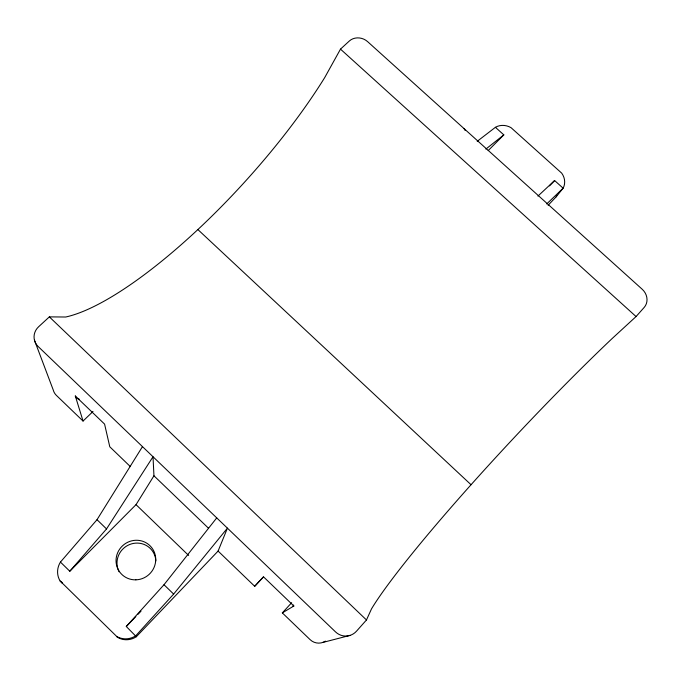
<?xml version="1.0" encoding="UTF-8"?>
<svg xmlns="http://www.w3.org/2000/svg" width="681" height="681" viewBox="0 0 681 681"><rect width="100%" height="100%" fill="white"/><g stroke="black" fill="none" stroke-linecap="round" stroke-linejoin="round"><path stroke-width="1.02" d="M218.099 551.065L227.428 528.15L173.638 594.079L135.766 635.765A18.557 17.842 -51.7 0 1 116.723 636.463L117.677 637.416A18.191 17.485 -51.9 0 0 136.336 636.726L218.099 551.065L254.703 586.298L263.402 576.969M366.472 619.965L371.52 608.857A243.279 21.051 -46.8 0 1 612.015 338.653L636.063 316.554L644.192 307.412A13.586 12.181 43.2 0 0 642.192 289.246L367.587 41.618A13.152 11.662 20.5 0 0 349.285 41.047L340.491 49.134L324.718 77.574A235.779 65.078 -47.7 0 1 65.699 317.014L49.355 316.878L38.647 326.727A14.897 13.96 -10.3 0 0 38.187 346.544L335.571 631.934A15.305 14.786 83.2 0 0 356.529 631.159L366.472 619.965L49.355 316.878M69.802 571.231L136.03 504.647L153.949 475.789L153.021 456.747L106.534 528.933L69.802 571.231L60.447 562.08L97.017 519.697L142.474 446.625M136.336 636.726L126.291 626.494L164.002 584.724L216.737 517.892M548.12 205.262L556.164 196.826L563.127 188.186A15.476 13.833 34.2 0 0 561.706 173.153L511.014 127.645A15.391 13.739 30.5 0 0 495.41 127.313L477.211 141.316M325.441 641.127A13.058 12.641 88.9 0 1 310.085 639.621L282.326 612.891L291.664 602.702M254.703 586.298L263.513 576.841L293.851 605.996L282.326 612.891M126.291 626.494L135.842 616.552M138.047 614.253L140.993 611.197M549.473 185.896L554.615 180.542L563.127 188.186L546.681 203.959M488.175 150.612L503.821 134.881L495.41 127.313M34.467 340.253L53.263 390.034A12.735 12.062 -14 0 0 56.455 395.448L83.048 421.054L92.999 411.477M537.947 196.085L554.615 180.542M485.851 149.096L503.821 134.881M322.445 642.549L350.06 635.382M340.491 49.134L636.063 316.554M197.907 229.591L471.031 484.71M83.048 421.054L75.31 395.984L104.585 424.11L109.786 446.787L130.377 466.621M153.949 475.789L208.505 528.235M136.03 504.647L188.646 555.458M97.017 519.697L106.534 528.933M164.002 584.724L173.638 594.079M60.447 562.08A18.472 17.672 -40.4 0 0 60.107 580.978L117.677 637.416M60.107 580.978L62.201 583.038A18.098 17.323 -40.9 0 1 61.426 581.634M464.076 128.624L465.072 130.386M79.328 399.177A94.506 19.374 -45.8 0 1 75.31 395.984M293.851 605.996A96.447 3.175 -47.2 0 1 293.579 605.051M556.709 195.702A15.203 13.629 34.2 0 1 556.164 196.826M119.073 571.759A19.723 19.136 -43.2 0 1 131.424 543.898A19.723 19.136 -43.2 0 1 155.855 560.863M135.885 579.837A20.115 19.519 -42.6 0 0 153.055 549.627A20.115 19.519 -42.6 0 0 118.69 550.682A20.115 19.519 -42.6 0 0 135.885 579.837"/></g></svg>
